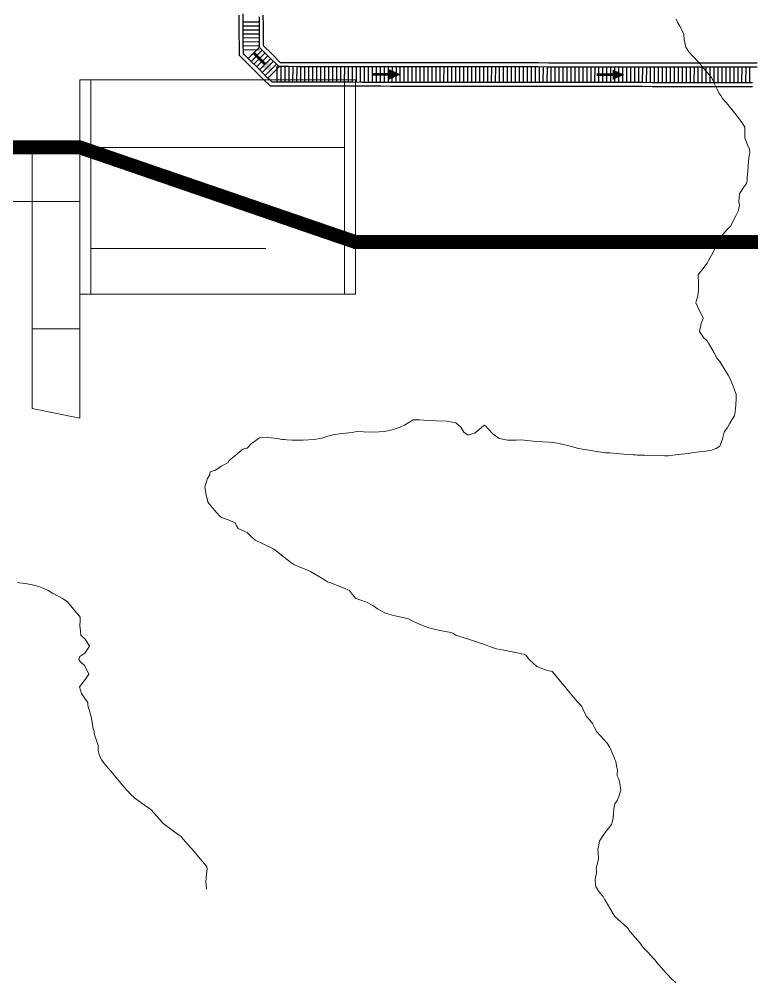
# Model space of a CAD drawing. Header units: metres. Extents: x 354768 to 355417, y 9249536 to 9250102.
# Drawn here: x 354947.36 to 354965.79, y 9249773.17 to 9249797.41 of the extents above; entities that cross this region are included whole.
import ezdxf

# ---------------------------------------------------------------- set-up
doc = ezdxf.new("R2010")
doc.units = ezdxf.units.M
doc.header["$LTSCALE"] = 0.25
doc.linetypes.add('DASHED', pattern=[1.524, 1.27, -0.254])
for name, color, linetype, lineweight in [('ARQ-BASE', 8, 'CONTINUOUS', 13), ('ARQ-TECHO', 8, 'CONTINUOUS', 13), ('ARQ-VEREDA', 9, 'CONTINUOUS', 9), ('CUNETA-S3', 94, 'CONTINUOUS', 35), ('LIMITE-INTERV', 1, 'DASHED', 70)]:
    doc.layers.add(name, color=color, linetype=linetype, lineweight=lineweight)
for name, color, linetype, true_color in [('CUN-FLUJO', 1, 'CONTINUOUS', 0xe60000), ('CUN-REJ-BORDE', 4, 'CONTINUOUS', 0x00aae6), ('CUN-REJ-PLATINA', 4, 'CONTINUOUS', 0x78cdf0)]:
    doc.layers.add(name, color=color, linetype=linetype, true_color=true_color)
doc.layers.add('CURVAS', color=33, linetype='CONTINUOUS', lineweight=13, true_color=0xb08860)

# ---------------------------------------------------------------- blocks, each defined once
blk = doc.blocks.new('ARQUITECTURA_BASE')
at = {"layer": 'ARQ-TECHO'}
for points in [[(354949.16, 9249795.887), (354948.88, 9249795.887), (354948.88, 9249790.497), (354949.16, 9249790.497), (354949.16, 9249795.887)], [(354955.82, 9249790.497), (354955.82, 9249795.887), (354948.88, 9249795.887), (354948.88, 9249790.497), (354955.82, 9249790.497)], [(354955.54, 9249795.887), (354955.82, 9249795.887), (354955.82, 9249790.497), (354955.54, 9249790.497), (354955.54, 9249795.887)]]:
    blk.add_lwpolyline(points, close=True, dxfattribs=at)
at = {"layer": 'ARQ-VEREDA'}
blk.add_lwpolyline([(354955.54, 9249794.187), (354949.16, 9249794.187), (354949.16, 9249791.647), (354953.56, 9249791.647)], dxfattribs=at)
for points in [[(354944.402, 9249792.827), (354947.68, 9249792.827), (354947.68, 9249794.027), (354944.402, 9249794.027), (354944.402, 9249792.827)], [(354947.68, 9249792.827), (354948.88, 9249792.827), (354948.88, 9249794.027), (354947.68, 9249794.027), (354947.68, 9249792.827)], [(354947.68, 9249792.827), (354947.68, 9249789.627), (354948.88, 9249789.627), (354948.88, 9249792.827), (354947.68, 9249792.827)], [(354947.68, 9249789.627), (354947.68, 9249787.618), (354948.88, 9249787.378), (354948.88, 9249789.627), (354947.68, 9249789.627)]]:
    blk.add_lwpolyline(points, close=True, dxfattribs=at)
blk = doc.blocks.new('CURVAS_DE_NIVEL')
at = {"layer": 'CURVAS'}
for points in [[(354963.885, 9249797.413), (354963.928, 9249797.325), (354963.979, 9249797.239), (354964.031, 9249797.146), (354964.08, 9249797.042), (354964.091, 9249796.903), (354964.132, 9249796.713), (354964.21, 9249796.595), (354964.32, 9249796.477), (354964.454, 9249796.331), (354964.597, 9249796.165), (354964.715, 9249796.026), (354964.777, 9249795.95), (354964.817, 9249795.871), (354964.854, 9249795.79), (354964.917, 9249795.656), (354964.969, 9249795.547), (354965.013, 9249795.494), (354965.056, 9249795.422), (354965.152, 9249795.311), (354965.325, 9249795.103), (354965.48, 9249794.898), (354965.56, 9249794.787), (354965.591, 9249794.742), (354965.618, 9249794.696), (354965.614, 9249794.591), (354965.621, 9249794.427), (354965.685, 9249794.252), (354965.736, 9249794.142), (354965.744, 9249794.061), (354965.723, 9249793.983), (354965.71, 9249793.846), (354965.689, 9249793.592), (354965.676, 9249793.437), (354965.672, 9249793.357), (354965.663, 9249793.279), (354965.58, 9249793.18), (354965.48, 9249793.019), (354965.469, 9249792.826), (354965.484, 9249792.715), (354965.465, 9249792.666), (354965.461, 9249792.602), (354965.39, 9249792.469), (354965.312, 9249792.324), (354965.286, 9249792.265), (354965.259, 9249792.206), (354965.167, 9249792.111), (354965.056, 9249791.991), (354964.995, 9249791.887), (354964.95, 9249791.797), (354964.908, 9249791.725), (354964.867, 9249791.652), (354964.775, 9249791.477), (354964.695, 9249791.324), (354964.666, 9249791.278), (354964.556, 9249791.136), (354964.442, 9249790.979), (354964.442, 9249790.911), (354964.448, 9249790.84), (354964.453, 9249790.743), (354964.454, 9249790.623), (354964.439, 9249790.51), (354964.422, 9249790.419), (354964.401, 9249790.346), (354964.386, 9249790.274), (354964.471, 9249790.097), (354964.555, 9249789.938), (354964.567, 9249789.887), (354964.515, 9249789.761), (354964.48, 9249789.556), (354964.576, 9249789.409), (354964.67, 9249789.32), (354964.713, 9249789.25), (354964.755, 9249789.178), (354964.842, 9249789.02), (354964.922, 9249788.878), (354964.985, 9249788.804), (354965.086, 9249788.637), (354965.195, 9249788.454), (354965.236, 9249788.382), (354965.274, 9249788.309), (354965.323, 9249788.177), (354965.364, 9249788.062), (354965.403, 9249787.976), (354965.402, 9249787.873), (354965.393, 9249787.704), (354965.373, 9249787.537), (354965.357, 9249787.435), (354965.304, 9249787.357), (354965.241, 9249787.246), (354965.174, 9249787.128), (354965.134, 9249787.075), (354965.096, 9249787.02), (354965.054, 9249786.858), (354964.987, 9249786.674), (354964.894, 9249786.609), (354964.781, 9249786.567), (354964.636, 9249786.547), (354964.466, 9249786.532), (354964.33, 9249786.51), (354964.193, 9249786.489), (354964.022, 9249786.467), (354963.807, 9249786.442), (354963.694, 9249786.43), (354963.643, 9249786.428), (354963.591, 9249786.427), (354963.413, 9249786.433), (354963.095, 9249786.443), (354962.918, 9249786.449), (354962.868, 9249786.45), (354962.818, 9249786.45), (354962.661, 9249786.464), (354962.38, 9249786.488), (354962.22, 9249786.501), (354962.164, 9249786.503), (354962.107, 9249786.505), (354961.939, 9249786.53), (354961.644, 9249786.576), (354961.482, 9249786.602), (354961.401, 9249786.625), (354961.262, 9249786.659), (354961.009, 9249786.72), (354960.853, 9249786.756), (354960.77, 9249786.764), (354960.686, 9249786.77), (354960.537, 9249786.782), (354960.293, 9249786.801), (354960.145, 9249786.813), (354960.064, 9249786.821), (354959.983, 9249786.828), (354959.863, 9249786.823), (354959.645, 9249786.824), (354959.433, 9249786.867), (354959.271, 9249786.98), (354959.151, 9249787.112), (354959.102, 9249787.176), (354959.057, 9249787.203), (354958.985, 9249787.134), (354958.827, 9249787.008), (354958.656, 9249786.95), (354958.545, 9249787.02), (354958.466, 9249787.148), (354958.345, 9249787.258), (354958.124, 9249787.304), (354957.855, 9249787.312), (354957.637, 9249787.315), (354957.425, 9249787.335), (354957.273, 9249787.332), (354957.163, 9249787.271), (354957.055, 9249787.199), (354956.94, 9249787.149), (354956.765, 9249787.088), (354956.549, 9249787.039), (354956.28, 9249787.023), (354956.017, 9249787.032), (354955.882, 9249787.039), (354955.807, 9249787.029), (354955.732, 9249787.017), (354955.647, 9249787.009), (354955.484, 9249786.993), (354955.291, 9249786.964), (354955.123, 9249786.921), (354954.97, 9249786.873), (354954.777, 9249786.835), (354954.501, 9249786.821), (354954.228, 9249786.826), (354954.094, 9249786.832), (354954.034, 9249786.837), (354953.974, 9249786.843), (354953.852, 9249786.864), (354953.615, 9249786.892), (354953.401, 9249786.878), (354953.196, 9249786.734), (354953.095, 9249786.623), (354953.039, 9249786.611), (354952.984, 9249786.598), (354952.888, 9249786.52), (354952.725, 9249786.382), (354952.638, 9249786.307), (354952.612, 9249786.263), (354952.449, 9249786.165), (354952.274, 9249786.063), (354952.21, 9249786.044), (354952.157, 9249786.027), (354952.152, 9249785.961), (354952.092, 9249785.856), (354952.025, 9249785.65), (354952.056, 9249785.435), (354952.097, 9249785.322), (354952.1, 9249785.264), (354952.178, 9249785.17), (354952.321, 9249785.001), (354952.4, 9249784.908), (354952.448, 9249784.88), (354952.612, 9249784.818), (354952.791, 9249784.74), (354952.827, 9249784.67), (354952.864, 9249784.599), (354952.96, 9249784.555), (354953.091, 9249784.495), (354953.188, 9249784.406), (354953.296, 9249784.31), (354953.45, 9249784.229), (354953.653, 9249784.135), (354953.765, 9249784.082), (354953.818, 9249784.04), (354953.87, 9249783.995), (354954.029, 9249783.872), (354954.186, 9249783.752), (354954.233, 9249783.717), (354954.282, 9249783.683), (354954.355, 9249783.655), (354954.506, 9249783.596), (354954.683, 9249783.516), (354954.87, 9249783.411), (354955.039, 9249783.306), (354955.115, 9249783.258), (354955.163, 9249783.237), (354955.28, 9249783.195), (354955.505, 9249783.11), (354955.665, 9249783.036), (354955.746, 9249782.938), (354955.829, 9249782.842), (354955.953, 9249782.795), (354956.099, 9249782.749), (354956.252, 9249782.659), (354956.37, 9249782.581), (354956.462, 9249782.528), (354956.556, 9249782.48), (354956.66, 9249782.441), (354956.773, 9249782.407), (354956.971, 9249782.366), (354957.15, 9249782.327), (354957.231, 9249782.284), (354957.312, 9249782.239), (354957.443, 9249782.182), (354957.662, 9249782.104), (354957.863, 9249782.054), (354958.073, 9249782.01), (354958.177, 9249781.989), (354958.271, 9249781.964), (354958.347, 9249781.918), (354958.445, 9249781.885), (354958.639, 9249781.822), (354958.811, 9249781.765), (354958.967, 9249781.712), (354959.104, 9249781.665), (354959.233, 9249781.618), (354959.363, 9249781.576), (354959.551, 9249781.535), (354959.802, 9249781.486), (354959.929, 9249781.461), (354959.987, 9249781.448), (354960.043, 9249781.434), (354960.109, 9249781.413), (354960.197, 9249781.299), (354960.38, 9249781.126), (354960.618, 9249781.037), (354960.767, 9249781.002), (354960.819, 9249780.945), (354960.867, 9249780.883), (354960.978, 9249780.751), (354961.089, 9249780.62), (354961.139, 9249780.559), (354961.188, 9249780.499), (354961.298, 9249780.368), (354961.409, 9249780.237), (354961.461, 9249780.178), (354961.511, 9249780.117), (354961.569, 9249780), (354961.64, 9249779.863), (354961.712, 9249779.778), (354961.783, 9249779.693), (354961.834, 9249779.591), (354961.889, 9249779.487), (354961.981, 9249779.385), (354962.076, 9249779.286), (354962.149, 9249779.198), (354962.214, 9249779.104), (354962.28, 9249778.956), (354962.325, 9249778.841), (354962.347, 9249778.789), (354962.369, 9249778.736), (354962.39, 9249778.632), (354962.409, 9249778.52), (354962.405, 9249778.444), (354962.401, 9249778.379), (354962.445, 9249778.289), (354962.474, 9249778.185), (354962.493, 9249778.016), (354962.446, 9249777.853), (354962.4, 9249777.755), (354962.341, 9249777.674), (354962.329, 9249777.607), (354962.318, 9249777.528), (354962.31, 9249777.43), (354962.3, 9249777.323), (354962.283, 9249777.233), (354962.258, 9249777.148), (354962.197, 9249777.069), (354962.124, 9249776.983), (354962.028, 9249776.842), (354961.956, 9249776.73), (354961.946, 9249776.643), (354961.932, 9249776.592), (354961.917, 9249776.536), (354961.925, 9249776.437), (354961.93, 9249776.29), (354961.901, 9249776.146), (354961.876, 9249776.05), (354961.881, 9249775.994), (354961.886, 9249775.939), (354961.872, 9249775.885), (354961.857, 9249775.831), (354961.853, 9249775.73), (354961.87, 9249775.585), (354961.963, 9249775.444), (354962.049, 9249775.339), (354962.087, 9249775.274), (354962.124, 9249775.209), (354962.218, 9249775.047), (354962.304, 9249774.9), (354962.347, 9249774.835), (354962.503, 9249774.695), (354962.663, 9249774.549), (354962.697, 9249774.499), (354962.73, 9249774.447), (354962.856, 9249774.305), (354962.982, 9249774.164), (354963.016, 9249774.114), (354963.051, 9249774.065), (354963.18, 9249773.929), (354963.313, 9249773.789), (354963.359, 9249773.735), (354963.404, 9249773.68), (354963.521, 9249773.547), (354963.641, 9249773.411), (354963.694, 9249773.353), (354963.747, 9249773.296), (354963.867, 9249773.181), (354963.878, 9249773.17)], [(354947.312, 9249783.242), (354947.365, 9249783.234), (354947.511, 9249783.214), (354947.721, 9249783.178), (354947.852, 9249783.138), (354947.971, 9249783.091), (354948.081, 9249783.036), (354948.189, 9249782.976), (354948.336, 9249782.899), (354948.448, 9249782.839), (354948.51, 9249782.796), (354948.57, 9249782.751), (354948.686, 9249782.616), (354948.798, 9249782.48), (354948.849, 9249782.426), (354948.892, 9249782.369), (354948.888, 9249782.266), (354948.878, 9249782.16), (354948.887, 9249782.08), (354948.898, 9249782.013), (354948.905, 9249781.916), (354949.018, 9249781.818), (354949.124, 9249781.639), (354949.004, 9249781.466), (354948.884, 9249781.377), (354948.857, 9249781.307), (354948.891, 9249781.25), (354949.003, 9249781.141), (354949.111, 9249780.931), (354948.994, 9249780.776), (354948.871, 9249780.616), (354948.919, 9249780.452), (354949.021, 9249780.3), (354949.08, 9249780.224), (354949.086, 9249780.167), (354949.091, 9249780.111), (354949.122, 9249780.013), (354949.165, 9249779.861), (354949.197, 9249779.68), (354949.214, 9249779.561), (354949.238, 9249779.5), (354949.245, 9249779.448), (354949.254, 9249779.386), (354949.296, 9249779.262), (354949.339, 9249779.137), (354949.342, 9249779.078), (354949.346, 9249779.018), (354949.371, 9249778.917), (354949.424, 9249778.775), (354949.507, 9249778.667), (354949.594, 9249778.573), (354949.67, 9249778.483), (354949.747, 9249778.393), (354949.831, 9249778.292), (354949.916, 9249778.191), (354949.992, 9249778.1), (354950.069, 9249778.01), (354950.156, 9249777.919), (354950.257, 9249777.824), (354950.414, 9249777.705), (354950.539, 9249777.615), (354950.61, 9249777.571), (354950.678, 9249777.525), (354950.813, 9249777.371), (354950.935, 9249777.227), (354950.972, 9249777.189), (354951.011, 9249777.152), (354951.175, 9249777.031), (354951.34, 9249776.911), (354951.384, 9249776.88), (354951.427, 9249776.848), (354951.485, 9249776.783), (354951.608, 9249776.641), (354951.754, 9249776.47), (354951.901, 9249776.297), (354952.024, 9249776.151), (354952.076, 9249776.088), (354952.084, 9249776.029), (354952.066, 9249775.907), (354952.049, 9249775.713), (354952.065, 9249775.54), (354952.067, 9249775.526)]]:
    blk.add_lwpolyline(points, dxfattribs=at)
blk = doc.blocks.new('LIMITE_DE_INTERVENCION')
at = {"layer": 'LIMITE-INTERV', "const_width": 0.35}
blk.add_lwpolyline([(354813.64, 9249855.63), (354841.92, 9249883.91), (354871.13, 9249854.7), (354916.13, 9249854.7), (354916.13, 9249869.58), (354977.74, 9249869.58), (354977.74, 9249785.21), (354976.37, 9249784.1), (354969.93, 9249785.38), (354969.93, 9249791.81), (354955.81, 9249791.81), (354948.88, 9249794.19), (354936.64, 9249794.19), (354936.64, 9249792.02), (354926.97, 9249793.95), (354926.97, 9249800.53), (354919.17, 9249800.53), (354919.17, 9249802.42), (354907.61, 9249802.61), (354883.57, 9249802.61), (354879.56, 9249803.41), (354859.72, 9249811.52)], close=True, dxfattribs=at)
blk = doc.blocks.new('CUNETAS_SISTEMA_3_NORESTE_LOSA')
at = {"layer": 'CUN-FLUJO', "const_width": 0.07}
for points in [[(354953.25, 9249796.576), (354953.533, 9249796.294)], [(354956.263, 9249796.026), (354956.662, 9249796.025)], [(354961.888, 9249796.019), (354962.287, 9249796.018)]]:
    blk.add_lwpolyline(points, dxfattribs=at)
at = {"layer": 'CUN-FLUJO', "true_color": 0xe60000}
for points in [[(354953.746, 9249796.083), (354953.625, 9249796.386), (354953.442, 9249796.202)], [(354956.962, 9249796.025), (354956.663, 9249796.155), (354956.662, 9249795.895)], [(354962.587, 9249796.018), (354962.288, 9249796.148), (354962.287, 9249795.888)]]:
    blk.add_solid(points, dxfattribs=at)
at = {"layer": 'CUN-REJ-BORDE'}
for points in [[(354965.806, 9249795.814), (354965.554, 9249795.814), (354965.302, 9249795.815), (354965.05, 9249795.815), (354964.798, 9249795.815), (354964.546, 9249795.816), (354964.294, 9249795.816), (354964.043, 9249795.816), (354963.791, 9249795.817), (354963.539, 9249795.817), (354963.287, 9249795.817), (354963.035, 9249795.818), (354962.783, 9249795.818), (354962.532, 9249795.818), (354962.28, 9249795.818), (354962.028, 9249795.819), (354961.776, 9249795.819), (354961.524, 9249795.819), (354961.272, 9249795.82), (354961.021, 9249795.82), (354960.769, 9249795.82), (354960.517, 9249795.821), (354960.265, 9249795.821), (354960.013, 9249795.821), (354959.761, 9249795.822), (354959.51, 9249795.822), (354959.258, 9249795.822), (354959.006, 9249795.823), (354958.754, 9249795.823), (354958.502, 9249795.823), (354958.25, 9249795.823), (354957.999, 9249795.824), (354957.747, 9249795.824), (354957.495, 9249795.824), (354957.243, 9249795.825), (354956.991, 9249795.825), (354956.739, 9249795.825), (354956.488, 9249795.826), (354956.236, 9249795.826), (354955.984, 9249795.826), (354955.732, 9249795.827), (354955.48, 9249795.827), (354955.228, 9249795.827), (354954.977, 9249795.828), (354954.725, 9249795.828), (354954.473, 9249795.828), (354954.221, 9249795.828), (354953.969, 9249795.829), (354953.717, 9249795.829), (354953.537, 9249796.008), (354953.357, 9249796.188), (354953.177, 9249796.367), (354952.997, 9249796.546), (354952.995, 9249796.797), (354952.993, 9249797.048), (354952.992, 9249797.298), (354952.99, 9249797.549)], [(354953.391, 9249797.47), (354953.392, 9249797.218), (354953.394, 9249796.966), (354953.395, 9249796.714), (354953.639, 9249796.471), (354953.883, 9249796.229), (354954.134, 9249796.229), (354954.385, 9249796.228), (354954.636, 9249796.228), (354954.886, 9249796.228), (354955.137, 9249796.227), (354955.388, 9249796.227), (354955.639, 9249796.227), (354955.89, 9249796.226), (354956.141, 9249796.226), (354956.392, 9249796.226), (354956.643, 9249796.225), (354956.894, 9249796.225), (354957.145, 9249796.225), (354957.396, 9249796.225), (354957.647, 9249796.224), (354957.898, 9249796.224), (354958.149, 9249796.224), (354958.4, 9249796.223), (354958.651, 9249796.223), (354958.902, 9249796.223), (354959.153, 9249796.222), (354959.404, 9249796.222), (354959.655, 9249796.222), (354959.905, 9249796.221), (354960.156, 9249796.221), (354960.407, 9249796.221), (354960.658, 9249796.22), (354960.909, 9249796.22), (354961.16, 9249796.22), (354961.411, 9249796.22), (354961.662, 9249796.219), (354961.913, 9249796.219), (354962.164, 9249796.219), (354962.415, 9249796.218), (354962.666, 9249796.218), (354962.917, 9249796.218), (354963.168, 9249796.217), (354963.419, 9249796.217), (354963.67, 9249796.217), (354963.921, 9249796.216), (354964.172, 9249796.216), (354964.423, 9249796.216), (354964.674, 9249796.215), (354964.925, 9249796.215), (354965.175, 9249796.215), (354965.426, 9249796.215), (354965.677, 9249796.214), (354965.928, 9249796.214)], [(354965.808, 9249795.714), (354965.556, 9249795.714), (354965.303, 9249795.715), (354965.05, 9249795.715), (354964.797, 9249795.715), (354964.544, 9249795.716), (354964.292, 9249795.716), (354964.039, 9249795.716), (354963.786, 9249795.717), (354963.533, 9249795.717), (354963.281, 9249795.717), (354963.028, 9249795.718), (354962.775, 9249795.718), (354962.522, 9249795.718), (354962.27, 9249795.718), (354962.017, 9249795.719), (354961.764, 9249795.719), (354961.511, 9249795.719), (354961.259, 9249795.72), (354961.006, 9249795.72), (354960.753, 9249795.72), (354960.5, 9249795.721), (354960.248, 9249795.721), (354959.995, 9249795.721), (354959.742, 9249795.722), (354959.489, 9249795.722), (354959.237, 9249795.722), (354958.984, 9249795.723), (354958.731, 9249795.723), (354958.478, 9249795.723), (354958.226, 9249795.723), (354957.973, 9249795.724), (354957.72, 9249795.724), (354957.467, 9249795.724), (354957.215, 9249795.725), (354956.962, 9249795.725), (354956.709, 9249795.725), (354956.456, 9249795.726), (354956.204, 9249795.726), (354955.951, 9249795.726), (354955.698, 9249795.727), (354955.445, 9249795.727), (354955.193, 9249795.727), (354954.94, 9249795.728), (354954.687, 9249795.728), (354954.434, 9249795.728), (354954.182, 9249795.729), (354953.929, 9249795.729), (354953.676, 9249795.729), (354953.481, 9249795.923), (354953.286, 9249796.117), (354953.092, 9249796.311), (354952.897, 9249796.505), (354952.895, 9249796.758), (354952.894, 9249797.011), (354952.892, 9249797.264), (354952.89, 9249797.517)], [(354953.49, 9249797.515), (354953.492, 9249797.262), (354953.494, 9249797.009), (354953.495, 9249796.755), (354953.71, 9249796.542), (354953.924, 9249796.329), (354954.174, 9249796.329), (354954.424, 9249796.328), (354954.674, 9249796.328), (354954.924, 9249796.328), (354955.174, 9249796.327), (354955.424, 9249796.327), (354955.674, 9249796.327), (354955.924, 9249796.326), (354956.174, 9249796.326), (354956.424, 9249796.326), (354956.674, 9249796.325), (354956.924, 9249796.325), (354957.174, 9249796.325), (354957.424, 9249796.324), (354957.674, 9249796.324), (354957.924, 9249796.324), (354958.174, 9249796.324), (354958.424, 9249796.323), (354958.674, 9249796.323), (354958.924, 9249796.323), (354959.174, 9249796.322), (354959.424, 9249796.322), (354959.675, 9249796.322), (354959.925, 9249796.321), (354960.175, 9249796.321), (354960.425, 9249796.321), (354960.675, 9249796.32), (354960.925, 9249796.32), (354961.175, 9249796.32), (354961.425, 9249796.32), (354961.675, 9249796.319), (354961.925, 9249796.319), (354962.175, 9249796.319), (354962.425, 9249796.318), (354962.675, 9249796.318), (354962.925, 9249796.318), (354963.175, 9249796.317), (354963.425, 9249796.317), (354963.675, 9249796.317), (354963.925, 9249796.316), (354964.175, 9249796.316), (354964.425, 9249796.316), (354964.675, 9249796.315), (354964.925, 9249796.315), (354965.175, 9249796.315), (354965.425, 9249796.315), (354965.675, 9249796.314), (354965.925, 9249796.314)]]:
    blk.add_lwpolyline(points, dxfattribs=at)
at = {"layer": 'CUN-REJ-PLATINA'}
for p, q in [((354953.391, 9249797.342), (354952.991, 9249797.339)), ((354953.392, 9249797.242), (354952.992, 9249797.239)), ((354953.393, 9249797.142), (354952.993, 9249797.139)), ((354953.393, 9249797.042), (354952.993, 9249797.039)), ((354953.394, 9249796.942), (354952.994, 9249796.939)), ((354953.395, 9249796.842), (354952.995, 9249796.839)), ((354953.395, 9249796.742), (354952.995, 9249796.739)), ((354953.396, 9249796.642), (354952.996, 9249796.639)), ((354953.401, 9249796.709), (354953.119, 9249796.425)), ((354953.472, 9249796.638), (354953.189, 9249796.354)), ((354953.542, 9249796.567), (354953.26, 9249796.284)), ((354953.613, 9249796.497), (354953.331, 9249796.213)), ((354953.684, 9249796.426), (354953.402, 9249796.143)), ((354953.755, 9249796.356), (354953.473, 9249796.072)), ((354953.826, 9249796.285), (354953.544, 9249796.002)), ((354953.897, 9249796.215), (354953.615, 9249795.931)), ((354953.838, 9249796.229), (354953.837, 9249795.829)), ((354953.938, 9249796.229), (354953.937, 9249795.829)), ((354954.038, 9249796.229), (354954.037, 9249795.829)), ((354954.138, 9249796.229), (354954.137, 9249795.829)), ((354954.238, 9249796.228), (354954.237, 9249795.828)), ((354954.338, 9249796.228), (354954.337, 9249795.828)), ((354954.438, 9249796.228), (354954.437, 9249795.828)), ((354954.538, 9249796.228), (354954.537, 9249795.828)), ((354954.638, 9249796.228), (354954.637, 9249795.828)), ((354954.738, 9249796.228), (354954.737, 9249795.828)), ((354954.838, 9249796.228), (354954.837, 9249795.828)), ((354954.938, 9249796.228), (354954.937, 9249795.828)), ((354955.038, 9249796.227), (354955.037, 9249795.827)), ((354955.138, 9249796.227), (354955.137, 9249795.827)), ((354955.238, 9249796.227), (354955.237, 9249795.827)), ((354955.338, 9249796.227), (354955.337, 9249795.827)), ((354955.438, 9249796.227), (354955.437, 9249795.827)), ((354955.538, 9249796.227), (354955.537, 9249795.827)), ((354955.638, 9249796.227), (354955.637, 9249795.827)), ((354955.738, 9249796.227), (354955.737, 9249795.827)), ((354955.838, 9249796.226), (354955.837, 9249795.826)), ((354955.938, 9249796.226), (354955.937, 9249795.826)), ((354956.038, 9249796.226), (354956.037, 9249795.826)), ((354956.138, 9249796.226), (354956.137, 9249795.826)), ((354956.238, 9249796.226), (354956.237, 9249795.826)), ((354956.338, 9249796.226), (354956.337, 9249795.826)), ((354956.438, 9249796.226), (354956.437, 9249795.826)), ((354956.538, 9249796.226), (354956.537, 9249795.826)), ((354956.638, 9249796.225), (354956.637, 9249795.825)), ((354956.738, 9249796.225), (354956.737, 9249795.825)), ((354956.838, 9249796.225), (354956.837, 9249795.825)), ((354956.938, 9249796.225), (354956.937, 9249795.825)), ((354957.038, 9249796.225), (354957.037, 9249795.825)), ((354957.138, 9249796.225), (354957.137, 9249795.825)), ((354957.238, 9249796.225), (354957.237, 9249795.825)), ((354957.338, 9249796.225), (354957.337, 9249795.825)), ((354957.438, 9249796.224), (354957.437, 9249795.824)), ((354957.538, 9249796.224), (354957.537, 9249795.824)), ((354957.638, 9249796.224), (354957.637, 9249795.824)), ((354957.738, 9249796.224), (354957.737, 9249795.824)), ((354957.838, 9249796.224), (354957.837, 9249795.824)), ((354957.938, 9249796.224), (354957.937, 9249795.824)), ((354958.038, 9249796.224), (354958.037, 9249795.824)), ((354958.138, 9249796.224), (354958.137, 9249795.824)), ((354958.238, 9249796.223), (354958.237, 9249795.823)), ((354958.338, 9249796.223), (354958.337, 9249795.823)), ((354958.438, 9249796.223), (354958.437, 9249795.823)), ((354958.538, 9249796.223), (354958.537, 9249795.823)), ((354958.638, 9249796.223), (354958.637, 9249795.823)), ((354958.738, 9249796.223), (354958.737, 9249795.823)), ((354958.838, 9249796.223), (354958.837, 9249795.823)), ((354958.938, 9249796.223), (354958.937, 9249795.823)), ((354959.038, 9249796.222), (354959.037, 9249795.822)), ((354959.138, 9249796.222), (354959.137, 9249795.822)), ((354959.238, 9249796.222), (354959.237, 9249795.822)), ((354959.338, 9249796.222), (354959.337, 9249795.822)), ((354959.438, 9249796.222), (354959.437, 9249795.822)), ((354959.538, 9249796.222), (354959.537, 9249795.822)), ((354959.638, 9249796.222), (354959.637, 9249795.822)), ((354959.738, 9249796.222), (354959.737, 9249795.822)), ((354959.838, 9249796.221), (354959.837, 9249795.821)), ((354959.938, 9249796.221), (354959.937, 9249795.821)), ((354960.038, 9249796.221), (354960.037, 9249795.821)), ((354960.138, 9249796.221), (354960.137, 9249795.821)), ((354960.238, 9249796.221), (354960.237, 9249795.821)), ((354960.338, 9249796.221), (354960.337, 9249795.821)), ((354960.438, 9249796.221), (354960.437, 9249795.821)), ((354960.538, 9249796.221), (354960.537, 9249795.821)), ((354960.638, 9249796.22), (354960.637, 9249795.82)), ((354960.738, 9249796.22), (354960.737, 9249795.82)), ((354960.838, 9249796.22), (354960.837, 9249795.82)), ((354960.938, 9249796.22), (354960.937, 9249795.82)), ((354961.038, 9249796.22), (354961.037, 9249795.82)), ((354961.138, 9249796.22), (354961.137, 9249795.82)), ((354961.238, 9249796.22), (354961.237, 9249795.82)), ((354961.338, 9249796.22), (354961.337, 9249795.82)), ((354961.438, 9249796.219), (354961.437, 9249795.819)), ((354961.538, 9249796.219), (354961.537, 9249795.819)), ((354961.638, 9249796.219), (354961.637, 9249795.819)), ((354961.738, 9249796.219), (354961.737, 9249795.819)), ((354961.838, 9249796.219), (354961.837, 9249795.819)), ((354961.938, 9249796.219), (354961.937, 9249795.819)), ((354962.038, 9249796.219), (354962.037, 9249795.819)), ((354962.138, 9249796.219), (354962.137, 9249795.819)), ((354962.238, 9249796.218), (354962.237, 9249795.819)), ((354962.338, 9249796.218), (354962.337, 9249795.818)), ((354962.438, 9249796.218), (354962.437, 9249795.818)), ((354962.538, 9249796.218), (354962.537, 9249795.818)), ((354962.638, 9249796.218), (354962.637, 9249795.818)), ((354962.738, 9249796.218), (354962.737, 9249795.818)), ((354962.838, 9249796.218), (354962.837, 9249795.818)), ((354962.938, 9249796.218), (354962.937, 9249795.818)), ((354963.038, 9249796.218), (354963.037, 9249795.818)), ((354963.138, 9249796.217), (354963.137, 9249795.817)), ((354963.238, 9249796.217), (354963.237, 9249795.817)), ((354963.338, 9249796.217), (354963.337, 9249795.817)), ((354963.438, 9249796.217), (354963.437, 9249795.817)), ((354963.538, 9249796.217), (354963.537, 9249795.817)), ((354963.638, 9249796.217), (354963.637, 9249795.817)), ((354963.738, 9249796.217), (354963.737, 9249795.817)), ((354963.838, 9249796.217), (354963.837, 9249795.817)), ((354963.938, 9249796.216), (354963.937, 9249795.816)), ((354964.038, 9249796.216), (354964.037, 9249795.816)), ((354964.138, 9249796.216), (354964.137, 9249795.816)), ((354964.238, 9249796.216), (354964.237, 9249795.816)), ((354964.338, 9249796.216), (354964.337, 9249795.816)), ((354964.438, 9249796.216), (354964.437, 9249795.816)), ((354964.538, 9249796.216), (354964.537, 9249795.816)), ((354964.638, 9249796.216), (354964.637, 9249795.816)), ((354964.738, 9249796.215), (354964.737, 9249795.815)), ((354964.838, 9249796.215), (354964.837, 9249795.815)), ((354964.938, 9249796.215), (354964.937, 9249795.815)), ((354965.038, 9249796.215), (354965.037, 9249795.815)), ((354965.138, 9249796.215), (354965.137, 9249795.815)), ((354965.238, 9249796.215), (354965.237, 9249795.815)), ((354965.338, 9249796.215), (354965.337, 9249795.815)), ((354965.438, 9249796.215), (354965.437, 9249795.815)), ((354965.538, 9249796.214), (354965.537, 9249795.814)), ((354965.638, 9249796.214), (354965.637, 9249795.814)), ((354965.738, 9249796.214), (354965.737, 9249795.814))]:
    blk.add_line(p, q, dxfattribs=at)

msp = doc.modelspace()

# ---------------------------------------------------------------- block references
at = {"layer": 'ARQ-BASE'}
msp.add_blockref('ARQUITECTURA_BASE', (0, 0), dxfattribs=at)
at = {"layer": 'CUNETA-S3'}
msp.add_blockref('CUNETAS_SISTEMA_3_NORESTE_LOSA', (0, 0), dxfattribs=at)
at = {"layer": 'CURVAS'}
msp.add_blockref('CURVAS_DE_NIVEL', (0, 0), dxfattribs=at)
at = {"layer": 'LIMITE-INTERV'}
msp.add_blockref('LIMITE_DE_INTERVENCION', (0, 0), dxfattribs=at)

doc.saveas('drawing.dxf')
